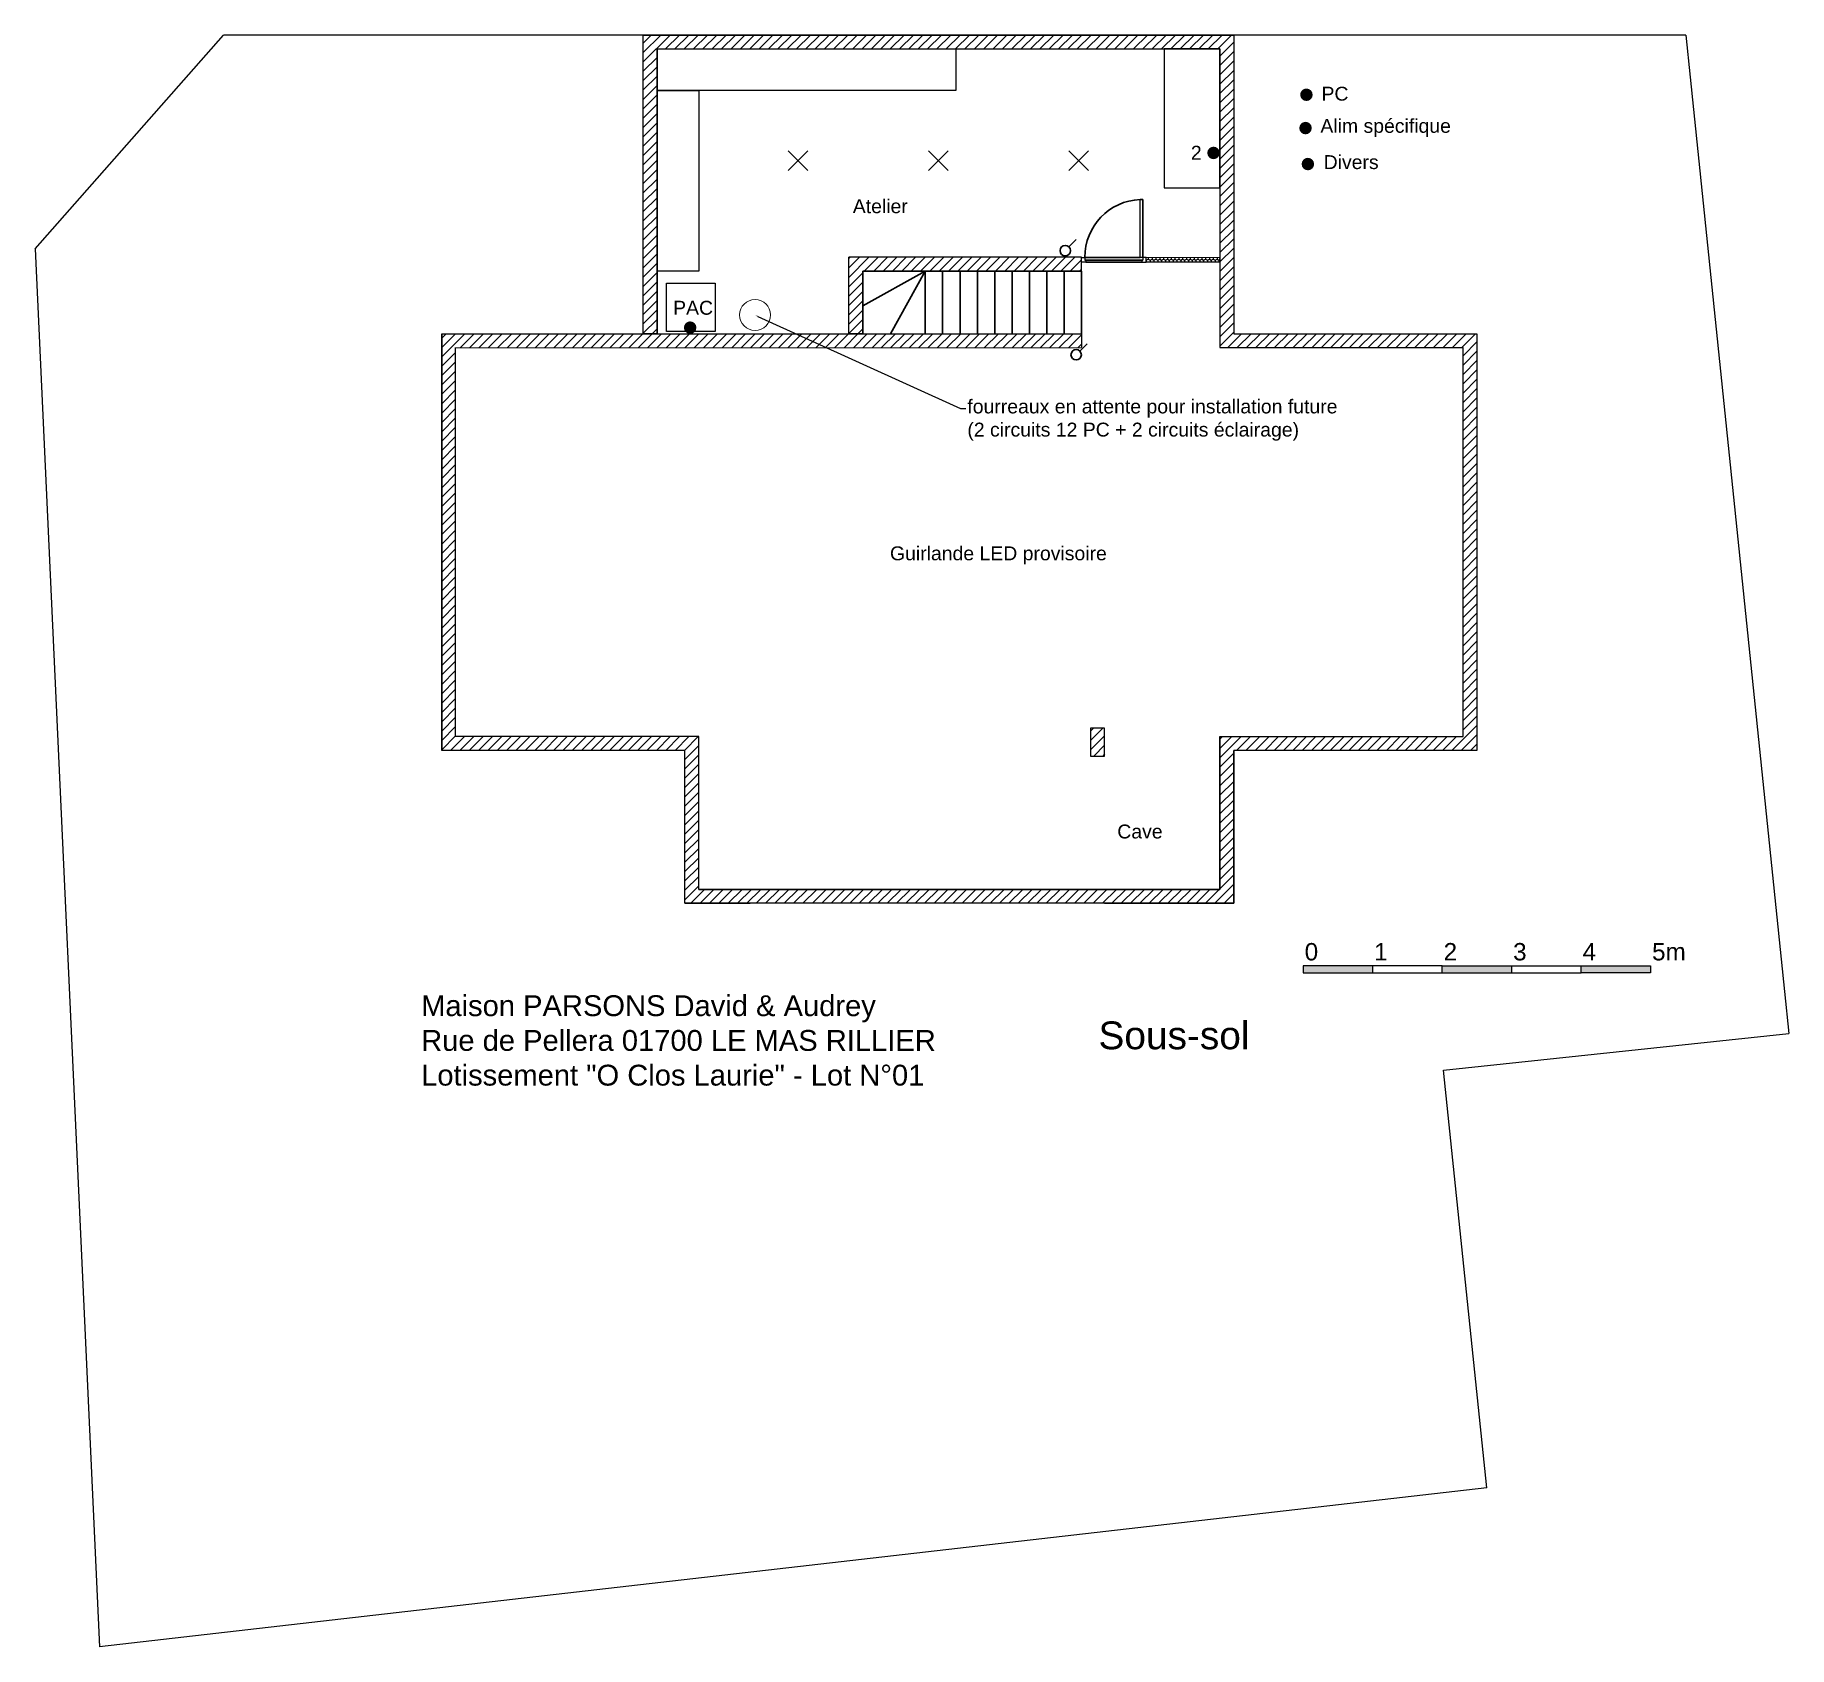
# Model space of a CAD drawing. Header units: millimetres. Extents: x -304 to 2220, y -458 to 1862.
import ezdxf
from ezdxf import colors
from ezdxf.entities.mleader import LeaderData, LeaderLine
from ezdxf.math import Vec2, Vec3

# ---------------------------------------------------------------- set-up
doc = ezdxf.new("R2010")
doc.units = ezdxf.units.MM
for name, color, linetype in [('Cloisons', 8, 'Continuous'), ('Elec', 1, 'Continuous'), ('ElecVert', 3, 'Continuous'), ('Isolation', 9, 'Continuous'), ('LimitesLot', 5, 'Continuous'), ('MenuisInt', 9, 'Continuous'), ('Mobilier', 9, 'Continuous'), ('PAC', 1, 'Continuous')]:
    doc.layers.add(name, color=color, linetype=linetype)
for name, color, linetype, lineweight in [('ElecBleu', 5, 'Continuous', 15), ('ElecCyan', 4, 'Continuous', 15), ('ElecRose', 6, 'Continuous', 15)]:
    doc.layers.add(name, color=color, linetype=linetype, lineweight=lineweight)
doc.styles.get("Standard").update_dxf_attribs({"font": 'Arial.ttf'})

msp = doc.modelspace()

# ---------------------------------------------------------------- hatches: boundary and pattern name
h = msp.add_hatch()
h.set_pattern_fill('ANSI31', color=256, scale=3)
h.paths.add_polyline_path([(1201.9, 1432.3), (280.9, 1432.3), (280.9, 832.3), (630.9, 832.3), (630.9, 612.3), (724.9, 612.3), (1420.9, 612.3), (1420.9, 832.3), (1770.9, 832.3), (1770.9, 1432.3), (1420.9, 1432.3), (1420.9, 1862.3), (570.9, 1862.3), (570.9, 1432.3), (590.9, 1432.3), (590.9, 1842.3), (872.9, 1842.3), (879.9, 1842.3), (1400.9, 1842.3), (1400.9, 1432.3), (1400.9, 1412.3), (1750.9, 1412.3), (1750.9, 852.3), (1400.9, 852.3), (1400.9, 632.3), (650.9, 632.3), (650.9, 832.3), (650.9, 852.3), (300.9, 852.3), (300.9, 1412.1), (1201.9, 1412.3)])
h = msp.add_hatch()
h.set_pattern_fill('ANSI31', color=256, scale=3)
h.paths.add_polyline_path([(590.9, 1842.3), (872.9, 1842.3), (879.9, 1842.3), (1400.9, 1842.3), (1400.9, 1432.3), (1420.9, 1432.3), (1420.9, 1862.3), (570.9, 1862.3), (570.9, 1432.3), (590.9, 1432.3)])
h = msp.add_hatch()
h.set_pattern_fill('ANSI31', color=256, scale=3)
h.paths.add_polyline_path([(1201.9, 1542.3), (866.9, 1542.3), (866.9, 1432.3), (886.9, 1432.3), (886.9, 1472.3), (886.9, 1522.3), (976.9, 1522.3), (1201.9, 1522.3)])
at = {"lineweight": 30, "transparency": 33554687}
h = msp.add_hatch(dxfattribs=at)
h.set_pattern_fill('ANSI31', color=256, scale=3)
h.set_pattern_definition([(45, (279.73, 612.015), (-6.73519, 6.73519), [])])
h.paths.add_polyline_path([(1234.9, 864.3), (1214.9, 864.3), (1214.9, 824.3), (1234.9, 824.3)])
h = msp.add_hatch(color=256)
h.dxf.hatch_style = 1
h.paths.add_polyline_path([(1520.9, 522.3), (1520.9, 512.3), (1620.9, 512.3), (1620.9, 522.3)])
h.paths.add_polyline_path([(1820.9, 512.3), (1820.9, 522.3), (1720.9, 522.3), (1720.9, 512.3)])
h.paths.add_polyline_path([(2020.9, 522.3), (1920.9, 522.3), (1920.9, 512.3), (2020.9, 512.3)])
at = {"layer": 'Cloisons'}
h = msp.add_hatch(dxfattribs=at)
h.set_pattern_fill('HONEY', color=256, angle=270)
h.paths.add_polyline_path([(1400.9, 1542.3), (1294.9, 1542.2), (1294.9, 1535.4), (1400, 1535.4)])
at = {"layer": 'Elec', "lineweight": 30, "transparency": 33554687}
h = msp.add_hatch(color=256, dxfattribs=at)
h.dxf.hatch_style = 1
h.paths.add_polyline_path([(1533.2, 1728.4, 1), (1515.2, 1728.4, 1)])
h = msp.add_hatch(color=256, dxfattribs=at)
h.dxf.hatch_style = 1
h.paths.add_polyline_path([(647.5, 1441.1, 1), (629.5, 1441.1, 1)])
at = {"layer": 'ElecBleu', "lineweight": 30, "transparency": 33554687}
h = msp.add_hatch(color=256, dxfattribs=at)
h.dxf.hatch_style = 1
h.paths.add_polyline_path([(1536.6, 1676.6, 1), (1518.6, 1676.6, 1)])
at = {"layer": 'ElecCyan', "lineweight": 30, "transparency": 33554687}
h = msp.add_hatch(color=256, dxfattribs=at)
h.dxf.hatch_style = 1
h.paths.add_polyline_path([(1534.5, 1776.4, 1), (1516.5, 1776.4, 1)])
h = msp.add_hatch(color=256, dxfattribs=at)
h.dxf.hatch_style = 1
h.paths.add_polyline_path([(1400.8, 1692.6, 1), (1382.8, 1692.6, 1)])

# ---------------------------------------------------------------- linework, layer by layer
for p, q in [((570.9, 1432.3), (570.9, 1862.3)), ((570.9, 1862.3), (1420.9, 1862.3)), ((1420.9, 1862.3), (1420.9, 1432.3)), ((590.9, 1670.3), (590.9, 1842.3)), ((590.9, 1842.3), (1400.9, 1842.3)), ((1400.9, 1842.3), (1400.9, 1432.3)), ((1201.9, 1542.3), (866.9, 1542.3)), ((866.9, 1432.3), (866.9, 1542.3)), ((1201.9, 1522.3), (1201.9, 1542.3)), ((280.9, 1432.3), (1201.9, 1432.3)), ((886.9, 1432.3), (866.9, 1432.3)), ((1201.9, 1432.3), (1201.9, 1412.3)), ((1400.9, 1432.3), (1400.9, 1412.3)), ((1420.9, 1432.3), (1770.9, 1432.3)), ((1770.9, 1432.3), (1770.9, 832.3)), ((300.9, 852.3), (300.9, 1412.3)), ((300.9, 1412.1), (1201.9, 1412.3)), ((1400.9, 1412.3), (1750.9, 1412.3)), ((1750.9, 852.3), (1750.9, 1412.3)), ((1234.9, 864.3), (1214.9, 864.3)), ((1214.9, 864.3), (1214.9, 824.3)), ((1234.9, 824.3), (1234.9, 864.3)), ((650.9, 852.3), (300.9, 852.3)), ((650.9, 832.3), (650.9, 852.3)), ((1400.9, 852.3), (1750.9, 852.3)), ((630.9, 832.3), (280.9, 832.3)), ((630.9, 612.3), (630.9, 832.3)), ((650.9, 632.3), (650.9, 832.3)), ((1214.9, 824.3), (1234.9, 824.3)), ((1770.9, 832.3), (1420.9, 832.3)), ((1770.9, 832.3), (1685.9, 832.3)), ((1420.9, 612.3), (630.9, 612.3)), ((1620.9, 522.3), (1520.9, 522.3)), ((1520.9, 522.3), (1520.9, 512.3)), ((1520.9, 512.3), (1620.9, 512.3)), ((1620.9, 512.3), (1620.9, 522.3)), ((1720.9, 522.3), (1620.9, 522.3)), ((1620.9, 512.3), (1720.9, 512.3)), ((1720.9, 512.3), (1720.9, 522.3)), ((1720.9, 522.3), (1820.9, 522.3)), ((1720.9, 512.3), (1820.9, 512.3)), ((1820.9, 522.3), (1820.9, 512.3)), ((1820.9, 522.3), (1920.9, 522.3)), ((1820.9, 512.3), (1920.9, 512.3)), ((1920.9, 512.3), (1920.9, 522.3)), ((1920.9, 522.3), (2020.9, 522.3)), ((2020.9, 512.3), (1920.9, 512.3)), ((2020.9, 522.3), (2020.9, 512.3))]:
    msp.add_line(p, q)
at = {"lineweight": 30}
for p, q in [((886.9, 1522.3), (886.9, 1432.3)), ((976.9, 1522.3), (886.9, 1522.3)), ((886.9, 1472.3), (976.9, 1522.3)), ((926.9, 1432.3), (976.9, 1522.3)), ((976.9, 1522.3), (1201.9, 1522.3)), ((976.9, 1522.3), (976.9, 1432.3)), ((1001.9, 1522.3), (1001.9, 1432.3)), ((1026.9, 1522.3), (1026.9, 1432.3)), ((1051.9, 1522.3), (1051.9, 1432.3)), ((1076.9, 1522.3), (1076.9, 1432.3)), ((1101.9, 1522.3), (1101.9, 1432.3)), ((1126.9, 1522.3), (1126.9, 1432.3)), ((1151.9, 1522.3), (1151.9, 1432.3)), ((1176.9, 1522.3), (1176.9, 1432.3)), ((1201.9, 1432.3), (1201.9, 1522.3)), ((886.9, 1432.3), (886.9, 1472.3)), ((280.9, 832.3), (280.9, 1432.3)), ((570.9, 1432.3), (590.9, 1432.3)), ((1400.9, 632.3), (1400.9, 852.3)), ((1420.9, 612.3), (1420.9, 832.3)), ((650.9, 632.3), (1400.9, 632.3)), ((630.9, 612.3), (724.9, 612.3)), ((1340.9, 612.3), (1234.9, 612.3)), ((1420.9, 612.3), (1340.9, 612.3))]:
    msp.add_line(p, q, dxfattribs=at)
at = {"layer": 'Cloisons'}
for p, q in [((1201.9, 1535.4), (1201.9, 1542.3)), ((1294.9, 1542.2), (1400.9, 1542.3)), ((1400.9, 1542.3), (1400, 1535.4)), ((1400, 1535.4), (1294.9, 1535.4))]:
    msp.add_line(p, q, dxfattribs=at)
at = {"layer": 'ElecBleu'}
msp.add_circle((731.9, 1459.3), 22.3, dxfattribs=at)
at = {"layer": 'ElecRose', "lineweight": 30}
msp.add_line((1199.4, 1407.3), (1210, 1417.9), dxfattribs=at)
msp.add_circle((1194.1, 1402), 7.5, dxfattribs=at)
at = {"layer": 'ElecVert', "lineweight": 30}
for p, q in [((779.7, 1667.4), (808, 1695.7)), ((808, 1667.4), (779.7, 1695.7)), ((981.7, 1667.4), (1010, 1695.7)), ((1010, 1667.4), (981.7, 1695.7)), ((1183.7, 1667.4), (1212, 1695.7)), ((1212, 1667.4), (1183.7, 1695.7)), ((1183.7, 1557.2), (1194.3, 1567.8))]:
    msp.add_line(p, q, dxfattribs=at)
msp.add_circle((1178.4, 1551.9), 7.5, dxfattribs=at)
at = {"layer": 'Isolation', "lineweight": 30}
msp.add_line((590.9, 1432.3), (590.9, 1842.3), dxfattribs=at)
at = {"layer": 'LimitesLot'}
for p, q in [((-304.4, 1554.3), (-33.4, 1862.3)), ((2071.6, 1862.3), (-33.4, 1862.3)), ((2071.6, 1862.3), (2220, 424.9)), ((-304.4, 1554.3), (-211.5, -458.5)), ((1722.8, 372.2), (2220, 424.9)), ((1785.4, -229.6), (1722.8, 372.2)), ((1785.4, -229.6), (-211.5, -458.5))]:
    msp.add_line(p, q, dxfattribs=at)
at = {"layer": 'MenuisInt'}
for p, q in [((1286.1, 1542.2), (1286.1, 1625.5)), ((1290, 1622.7), (1290, 1542.2)), ((1201.9, 1535.4), (1201.9, 1542.2)), ((1201.9, 1542.2), (1206.7, 1542.2)), ((1206.7, 1542.2), (1206.7, 1538.3)), ((1290, 1542.2), (1286.1, 1542.2)), ((1294.9, 1542.2), (1290, 1542.2)), ((1290, 1542.2), (1290, 1538.3)), ((1294.9, 1535.4), (1294.9, 1542.2)), ((1208.2, 1535.4), (1201.9, 1535.4)), ((1206.7, 1538.3), (1208.2, 1538.3)), ((1208.2, 1538.3), (1208.2, 1535.4)), ((1290, 1538.3), (1288.6, 1538.3)), ((1288.6, 1538.3), (1288.6, 1535.4)), ((1288.6, 1535.4), (1294.9, 1535.4))]:
    msp.add_line(p, q, dxfattribs=at)
at = {"layer": 'MenuisInt', "lineweight": 30}
for p, q in [((1290, 1625.5), (1286.1, 1625.5)), ((1290, 1542.2), (1290, 1625.5)), ((1286.1, 1542.2), (1206.7, 1542.2)), ((1290, 1538.3), (1206.7, 1538.3)), ((1288.6, 1535.4), (1208.2, 1535.4))]:
    msp.add_line(p, q, dxfattribs=at)
msp.add_arc((1289.3, 1543), 82.6, 92.1726, 180.5593, dxfattribs=at)
at = {"layer": 'Mobilier'}
for p, q in [((590.9, 1782.3), (590.9, 1842.3)), ((590.9, 1842.3), (1020.9, 1842.3)), ((1020.9, 1842.3), (1020.9, 1782.3)), ((1400.9, 1842.3), (1320.9, 1842.3)), ((1320.9, 1842.3), (1320.9, 1642.3)), ((1400.9, 1642.3), (1400.9, 1842.3)), ((1020.9, 1782.3), (590.9, 1782.3)), ((590.9, 1782.3), (650.9, 1782.3)), ((590.9, 1522.3), (590.9, 1782.3)), ((590.9, 1782.3), (650.9, 1782.3)), ((650.9, 1782.3), (650.9, 1522.3)), ((1320.9, 1642.3), (1400.9, 1642.3)), ((650.9, 1522.3), (590.9, 1522.3))]:
    msp.add_line(p, q, dxfattribs=at)
at = {"layer": 'PAC'}
for p, q in [((604.4, 1435.3), (604.4, 1505.3)), ((604.4, 1505.3), (674.4, 1505.3)), ((674.4, 1505.3), (674.4, 1435.3)), ((674.4, 1435.3), (604.4, 1435.3))]:
    msp.add_line(p, q, dxfattribs=at)

# ---------------------------------------------------------------- texts
at = {"char_height": 25, "attachment_point": 1}
for s, insert in [('0', (1523, 555)), ('2', (1723, 555)), ('3', (1823, 555)), ('1', (1623, 555)), ('4', (1923, 555)), ('5m', (2023, 555))]:
    msp.add_mtext_dynamic_manual_height_columns(s, width=5.23, gutter_width=12.5, heights=[0], dxfattribs=dict(at, insert=insert))
at = {"lineweight": 30, "attachment_point": 1}
for s, width, heights, insert, char_height in [('Maison PARSONS David & Audrey\\PRue de Pellera 01700 LE MAS RILLIER\\PLotissement "O Clos Laurie" - Lot N°01', 1153.883, [208], (251.3, 479.8), 30), ('Sous-sol', 393.423, [105.6], (1226.2, 442.1), 40)]:
    msp.add_mtext_dynamic_manual_height_columns(s, width=width, gutter_width=12.5, heights=heights, dxfattribs=dict(at, insert=insert, char_height=char_height))
at = {"layer": 'Elec', "lineweight": 30, "insert": (1545.6, 1741.6), "char_height": 20, "attachment_point": 1}
msp.add_mtext_dynamic_manual_height_columns('Alim spécifique', width=236.743, gutter_width=12.5, heights=[25.4], dxfattribs=at)
at = {"layer": 'ElecBleu', "lineweight": 30, "insert": (1550.3, 1689.4), "char_height": 20, "attachment_point": 1}
msp.add_mtext_dynamic_manual_height_columns('Divers', width=236.743, gutter_width=12.5, heights=[25.4], dxfattribs=at)
at = {"layer": 'ElecCyan', "lineweight": 30, "char_height": 20, "attachment_point": 1}
for s, width, heights, insert in [('PC', 182.802, [11.7], (1547.2, 1787.9)), ('2', 141.983, [0], (1359.2, 1702.9))]:
    msp.add_mtext_dynamic_manual_height_columns(s, width=width, gutter_width=12.5, heights=heights, dxfattribs=dict(at, insert=insert))
at = {"layer": 'ElecRose', "lineweight": 30, "insert": (926.1, 1126.1), "char_height": 20, "attachment_point": 1}
msp.add_mtext_dynamic_manual_height_columns('Guirlande LED provisoire', width=394.476, gutter_width=12.5, heights=[31.1], dxfattribs=at)
at = {"layer": 'Mobilier', "char_height": 20, "attachment_point": 1}
for s, insert in [('Atelier', (872.6, 1625.9)), ('Cave', (1253.3, 725.6))]:
    msp.add_mtext_dynamic_manual_height_columns(s, width=221.848, gutter_width=12.5, heights=[0], dxfattribs=dict(at, insert=insert))
at = {"layer": 'PAC', "insert": (614, 1479.7), "char_height": 20, "attachment_point": 1}
msp.add_mtext_dynamic_manual_height_columns('PAC', width=62.436, gutter_width=12.5, heights=[0], dxfattribs=at)

# ---------------------------------------------------------------- leaders
at = {"layer": 'ElecBleu', "lineweight": 30}
ml = msp.add_multileader_mtext('Standard', dxfattribs=at)
ml.set_content('fourreaux en attente pour installation future \\P(2 circuits 12 PC + 2 circuits éclairage)', color=256)
ml.set_leader_properties()
ml.build(insert=Vec2(0, 0))
ctx = ml.context
ctx.base_point, ctx.char_height, ctx.plane_origin = Vec3(1035.5, 1324.7), 20, Vec3(732.4, 1458.9)
notes = []
notes.append((ctx, [(0, (1, 1, 0), (1027.5, 1324.7), (1, 0), 8, [(0, [(732.4, 1458.9)], 0, [])])]))
ctx.mtext.insert, ctx.mtext.flow_direction = Vec3(1037.5, 1337.6), 5
for ctx, leaders in notes:
    for number, flags, end, landing, length, lines in leaders:
        leader = LeaderData()
        leader.index, (leader.has_last_leader_line, leader.has_dogleg_vector, leader.attachment_direction) = number, flags
        leader.last_leader_point, leader.dogleg_vector, leader.dogleg_length = Vec3(end), Vec3(landing), length
        for number, points, colour, breaks in lines:
            line = LeaderLine()
            line.index, line.vertices, line.color, line.breaks = number, Vec3.list(points), colors.encode_raw_color(colour), breaks
            leader.lines.append(line)
        ctx.leaders.append(leader)

doc.saveas('drawing.dxf')
